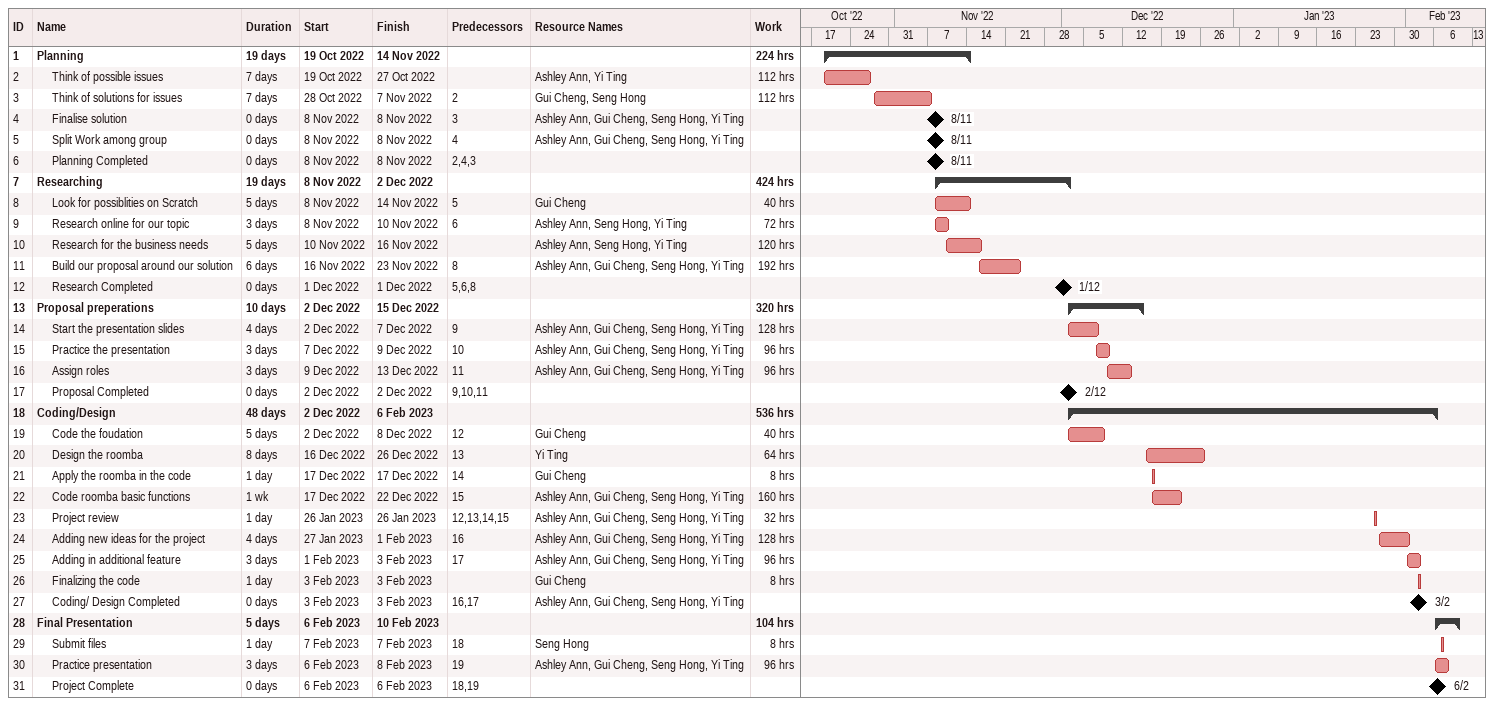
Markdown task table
| ID | Level | Task | Duration | Start | Finish | Predecessors | Resources | Work (h) |
|---|---|---|---|---|---|---|---|---|
| 1 | 1 | **Planning** | 19d | 2022-10-19 | 2022-11-14 |  |  | 224 |
| 2 | 2 | Think of possible issues | 7d | 2022-10-19 | 2022-10-27 |  | Ashley Ann, Yi Ting | 112 |
| 3 | 2 | Think of solutions for issues | 7d | 2022-10-28 | 2022-11-07 | 2 | Gui Cheng, Seng Hong | 112 |
| 4 | 2 | Finalise solution | 0d | 2022-11-08 | 2022-11-08 | 3 | Ashley Ann, Gui Cheng, Seng Hong, Yi Ting |  |
| 5 | 2 | Split Work among group | 0d | 2022-11-08 | 2022-11-08 | 4 | Ashley Ann, Gui Cheng, Seng Hong, Yi Ting |  |
| 6 | 2 | Planning Completed | 0d | 2022-11-08 | 2022-11-08 | 2, 4, 3 |  |  |
| 7 | 1 | **Researching** | 19d | 2022-11-08 | 2022-12-02 |  |  | 424 |
| 8 | 2 | Look for possiblities on Scratch | 5d | 2022-11-08 | 2022-11-14 | 5 | Gui Cheng | 40 |
| 9 | 2 | Research online for our topic | 3d | 2022-11-08 | 2022-11-10 | 6 | Ashley Ann, Seng Hong, Yi Ting | 72 |
| 10 | 2 | Research for the business needs | 5d | 2022-11-10 | 2022-11-16 |  | Ashley Ann, Seng Hong, Yi Ting | 120 |
| 11 | 2 | Build our proposal around our solution | 6d | 2022-11-16 | 2022-11-23 | 8 | Ashley Ann, Gui Cheng, Seng Hong, Yi Ting | 192 |
| 12 | 2 | Research Completed | 0d | 2022-12-01 | 2022-12-01 | 5, 6, 8 |  |  |
| 13 | 1 | **Proposal preperations** | 10d | 2022-12-02 | 2022-12-15 |  |  | 320 |
| 14 | 2 | Start the presentation slides | 4d | 2022-12-02 | 2022-12-07 | 9 | Ashley Ann, Gui Cheng, Seng Hong, Yi Ting | 128 |
| 15 | 2 | Practice the presentation | 3d | 2022-12-07 | 2022-12-09 | 10 | Ashley Ann, Gui Cheng, Seng Hong, Yi Ting | 96 |
| 16 | 2 | Assign roles | 3d | 2022-12-09 | 2022-12-13 | 11 | Ashley Ann, Gui Cheng, Seng Hong, Yi Ting | 96 |
| 17 | 2 | Proposal Completed | 0d | 2022-12-02 | 2022-12-02 | 9, 10, 11 |  |  |
| 18 | 1 | **Coding/Design** | 48d | 2022-12-02 | 2023-02-06 |  |  | 536 |
| 19 | 2 | Code the foudation | 5d | 2022-12-02 | 2022-12-08 | 12 | Gui Cheng | 40 |
| 20 | 2 | Design the roomba | 8d | 2022-12-16 | 2022-12-26 | 13 | Yi Ting | 64 |
| 21 | 2 | Apply the roomba in the code | 1d | 2022-12-17 | 2022-12-17 | 14 | Gui Cheng | 8 |
| 22 | 2 | Code roomba basic functions | 1w | 2022-12-17 | 2022-12-22 | 15 | Ashley Ann, Gui Cheng, Seng Hong, Yi Ting | 160 |
| 23 | 2 | Project review | 1d | 2023-01-26 | 2023-01-26 | 12, 13, 14, 15 | Ashley Ann, Gui Cheng, Seng Hong, Yi Ting | 32 |
| 24 | 2 | Adding new ideas for the project | 4d | 2023-01-27 | 2023-02-01 | 16 | Ashley Ann, Gui Cheng, Seng Hong, Yi Ting | 128 |
| 25 | 2 | Adding in additional feature | 3d | 2023-02-01 | 2023-02-03 | 17 | Ashley Ann, Gui Cheng, Seng Hong, Yi Ting | 96 |
| 26 | 2 | Finalizing the code | 1d | 2023-02-03 | 2023-02-03 |  | Gui Cheng | 8 |
| 27 | 2 | Coding/ Design Completed | 0d | 2023-02-03 | 2023-02-03 | 16, 17 | Ashley Ann, Gui Cheng, Seng Hong, Yi Ting |  |
| 28 | 1 | **Final Presentation** | 5d | 2023-02-06 | 2023-02-10 |  |  | 104 |
| 29 | 2 | Submit files | 1d | 2023-02-07 | 2023-02-07 | 18 | Seng Hong | 8 |
| 30 | 2 | Practice presentation | 3d | 2023-02-06 | 2023-02-08 | 19 | Ashley Ann, Gui Cheng, Seng Hong, Yi Ting | 96 |
| 31 | 2 | Project Complete | 0d | 2023-02-06 | 2023-02-06 | 18, 19 |  |  |
